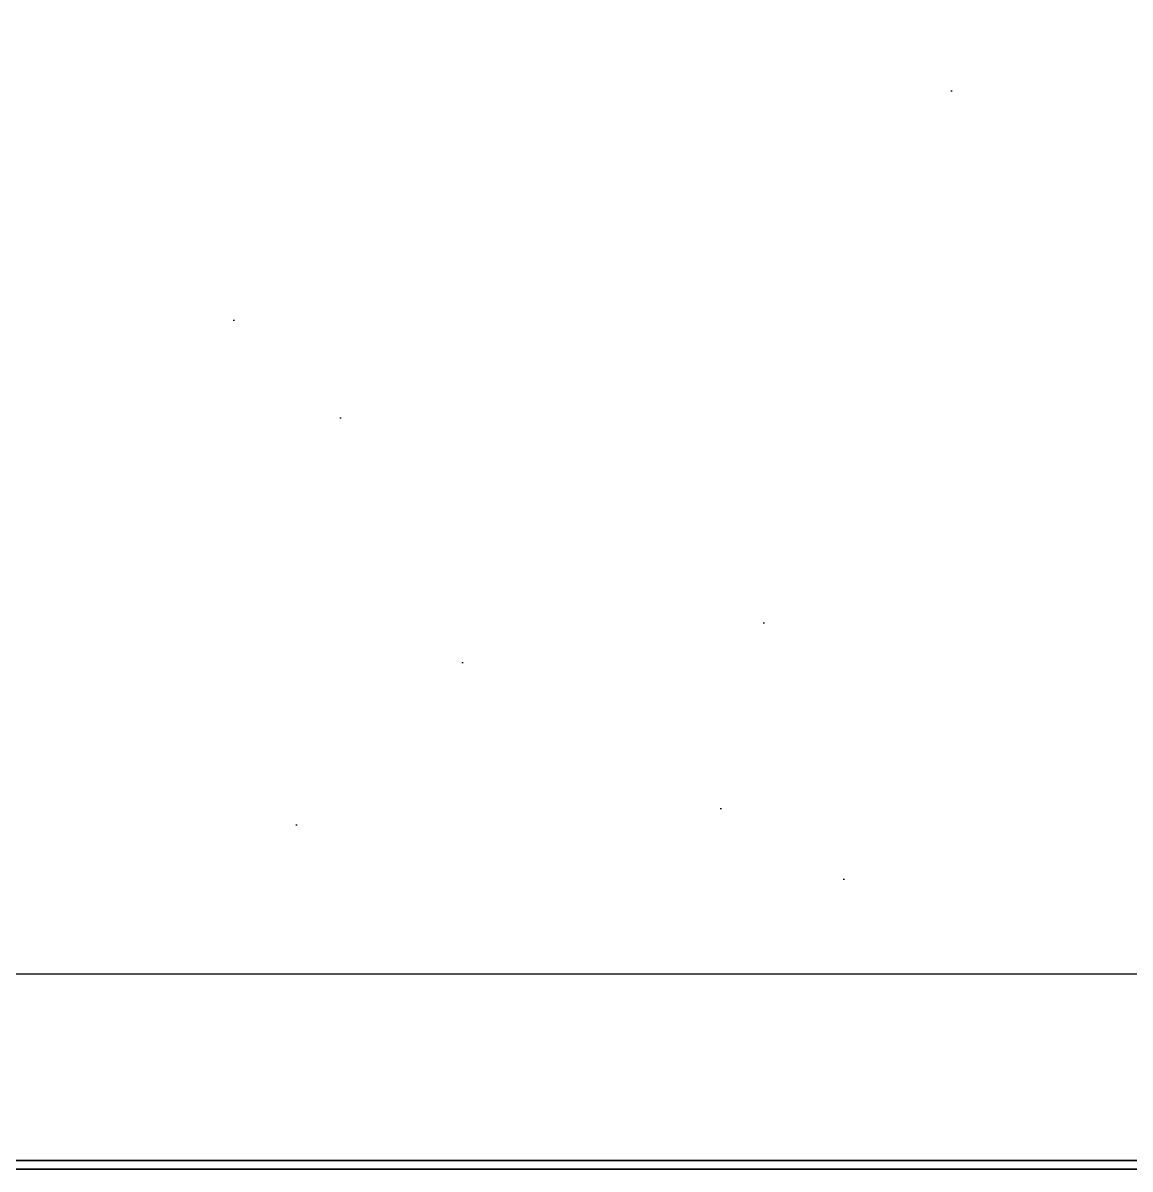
# Model space of a CAD drawing. Header units: inches. Extents: x -12.9 to 39.7, y -3 to 37.3.
# Drawn here: x 2.827 to 6.653, y -1.175 to 2.786 of the extents above; entities that cross this region are included whole.
import ezdxf

# ---------------------------------------------------------------- set-up
doc = ezdxf.new("R2010")
doc.units = ezdxf.units.IN
doc.header["$MEASUREMENT"] = 0
doc.layers.add('door panels', color=20, linetype='Continuous')
doc.layers.add('top panel', color=10, linetype='Continuous')

# ---------------------------------------------------------------- blocks, each defined once
blk = doc.blocks.new('AQME_2614-S_20120404113505', base_point=(0, 0, 0.0885))
h = blk.add_hatch()
h.set_pattern_fill('AR-SAND', color=8, scale=2, style=0)
h.paths.add_polyline_path([(0, 0), (0, -28), (40, -28), (40, 0)])
at = {"color": 1}
blk.add_line((0, -28), (40, -28), dxfattribs=at)
at = {"invisible_edges": 15}
for points in [[(0, 0, 0.177), (0, -28, 0.177), (40, -28, 0.177), (40, 0, 0.177)], [(0, 0), (0, -28), (40, -28), (40, 0)]]:
    blk.add_3dface(points, dxfattribs=at)
blk = doc.blocks.new('AQME_2614-S_20120430154721', base_point=(0, 0, 0.0885))
h = blk.add_hatch()
h.set_pattern_fill('AR-SAND', color=8, scale=2, style=0)
h.paths.add_polyline_path([(0, 0), (0, -34.5), (38.5, -34.5), (38.5, 0)])
at = {"color": 1}
for p, q in [((38.5, 0), (0, 0)), ((0, -34.5), (38.5, -34.5))]:
    blk.add_line(p, q, dxfattribs=at)
at = {"invisible_edges": 15}
blk.add_3dface([(0, 0), (0, -34.5), (38.5, -34.5), (38.5, 0)], dxfattribs=at)
blk = doc.blocks.new('AQME_2613-S_20120430174626', base_point=(0, 0, 0.118))
h = blk.add_hatch()
h.set_pattern_fill('AR-SAND', color=8, scale=2, style=0)
h.paths.add_polyline_path([(0, 0), (0, -22.5), (38.5, -22.5), (38.5, 0)])
at = {"color": 1}
for p, q in [((38.5, 0), (0, 0)), ((0, -22.5), (38.5, -22.5))]:
    blk.add_line(p, q, dxfattribs=at)
at = {"invisible_edges": 15}
blk.add_3dface([(0, 0), (0, -22.5), (38.5, -22.5), (38.5, 0)], dxfattribs=at)

msp = doc.modelspace()

# ---------------------------------------------------------------- block references
at = {"layer": 'door panels', "extrusion": (0, 1, -5.32907e-15), "rotation": 180}
for name, p in [('AQME_2614-S_20120430154721', (-0.5, 0.75, -1.0573)), ('AQME_2613-S_20120430174626', (-0.5, 36.75, -1.0573))]:
    msp.add_blockref(name, p, dxfattribs=at)
at = {"layer": 'top panel'}
msp.add_blockref('AQME_2614-S_20120404113505', (-0.5, 27.5, 60.0885), dxfattribs=at)

doc.saveas('drawing.dxf')
